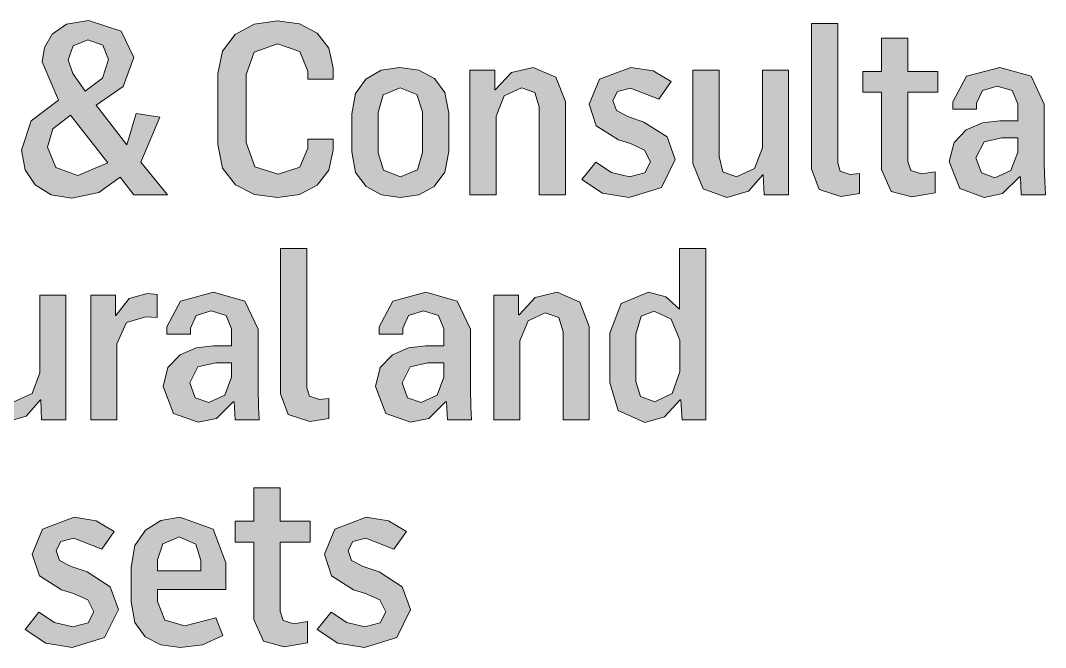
# Model space of a CAD drawing. Extents: x 0 to 840, y 0 to 594.
# Drawn here: x 784.53 to 791.51, y 228.19 to 232.46 of the extents above; entities that cross this region are included whole.
import ezdxf

# ---------------------------------------------------------------- set-up
doc = ezdxf.new("R2010")
doc.units = 0
doc.layers.add('HCL010__', color=7, linetype='Continuous', lineweight=0)

# ---------------------------------------------------------------- blocks, each defined once
blk = doc.blocks.new('logo_arcadis')
at = {"layer": 'HCL010__'}
h = blk.add_hatch(color=7, dxfattribs=at)
h.paths.add_polyline_path([(5.898759, 0.483725), (5.878099, 0.487255), (5.862309, 0.497015), (5.852209, 0.512095), (5.848689, 0.531415), (5.858459, 0.560815), (5.885639, 0.581215), (5.869189, 0.619415), (5.871529, 0.633685), (5.879349, 0.646915), (5.893609, 0.656685), (5.915419, 0.660425), (5.947749, 0.649905), (5.960289, 0.623695), (5.949869, 0.594995), (5.922849, 0.576225), (5.953609, 0.536835), (5.962679, 0.567875), (5.986279, 0.564295), (5.967439, 0.519695), (5.993929, 0.487255), (5.960499, 0.487255), (5.946939, 0.504665), (5.925509, 0.489315)])
h.paths.add_polyline_path([(5.904739, 0.506345), (5.882869, 0.514375), (5.874679, 0.534505), (5.879989, 0.552735), (5.897299, 0.566465), (5.934509, 0.518985)], flags=16)
h.paths.add_polyline_path([(5.911889, 0.590065), (5.899739, 0.607695), (5.895179, 0.621315), (5.900009, 0.635095), (5.914709, 0.641115), (5.929749, 0.636015), (5.935279, 0.621795), (5.929099, 0.603195)], flags=16)
for points in [[(6.103619, 0.484425), (6.080399, 0.487575), (6.061419, 0.497175), (6.048669, 0.513615), (6.043999, 0.537115), (6.043999, 0.607745), (6.048559, 0.629935), (6.061139, 0.646425), (6.080029, 0.656625), (6.103399, 0.660155), (6.125059, 0.656955), (6.142579, 0.647735), (6.154189, 0.633025), (6.158469, 0.613445), (6.158469, 0.602215), (6.133459, 0.602215), (6.133459, 0.610085), (6.125539, 0.629715), (6.103139, 0.637315), (6.080189, 0.628965), (6.072109, 0.606775), (6.072109, 0.539005), (6.080829, 0.515135), (6.103899, 0.507545), (6.125429, 0.514755), (6.133459, 0.533525), (6.133459, 0.542585), (6.158469, 0.542585), (6.158469, 0.531625), (6.154189, 0.511605), (6.142579, 0.496795), (6.125169, 0.487635)], [(6.663359, 0.485355), (6.641759, 0.492515), (6.634059, 0.513025), (6.634059, 0.657335), (6.660209, 0.657335), (6.660209, 0.518985), (6.662819, 0.510635), (6.672639, 0.507265), (6.681969, 0.508245), (6.681969, 0.488445)], [(6.733939, 0.485135), (6.713279, 0.490615), (6.703669, 0.512315), (6.703669, 0.589135), (6.685329, 0.589135), (6.685329, 0.609865), (6.703669, 0.609865), (6.703669, 0.643015), (6.729869, 0.643015), (6.729869, 0.609865), (6.759709, 0.609865), (6.759709, 0.589135), (6.729869, 0.589135), (6.729869, 0.520395), (6.733009, 0.511175), (6.743489, 0.507975), (6.757059, 0.510145), (6.757059, 0.489205)], [(6.294539, 0.487255), (6.294539, 0.611055), (6.319329, 0.611055), (6.319819, 0.591525), (6.335889, 0.608725), (6.357529, 0.613875), (6.380039, 0.604225), (6.389429, 0.579805), (6.389429, 0.487255), (6.363499, 0.487255), (6.363499, 0.574595), (6.359209, 0.588925), (6.345819, 0.593425), (6.328669, 0.585555), (6.320529, 0.565485), (6.320529, 0.487255)], [(6.452859, 0.484425), (6.426489, 0.488875), (6.405869, 0.502275), (6.419709, 0.519695), (6.435219, 0.509445), (6.453289, 0.504885), (6.468579, 0.508955), (6.474069, 0.519915), (6.468209, 0.531685), (6.454049, 0.538085), (6.442109, 0.541885), (6.420139, 0.555715), (6.413029, 0.577205), (6.423289, 0.602155), (6.454489, 0.613875), (6.476669, 0.610355), (6.494569, 0.599825), (6.482209, 0.582195), (6.454259, 0.593155), (6.441349, 0.589955), (6.436579, 0.580785), (6.440169, 0.571015), (6.451669, 0.565055), (6.467609, 0.559515), (6.490509, 0.544705), (6.498599, 0.522295), (6.484919, 0.494515)], [(6.549969, 0.484425), (6.526529, 0.493055), (6.516329, 0.518225), (6.516329, 0.611055), (6.542319, 0.611055), (6.542319, 0.525175), (6.545959, 0.510145), (6.559509, 0.504885), (6.577579, 0.513405), (6.585289, 0.534015), (6.585289, 0.611055), (6.611219, 0.611055), (6.611219, 0.487255), (6.586969, 0.487255), (6.585779, 0.507055), (6.571669, 0.490835)], [(6.135529, 0.261773), (6.113989, 0.268935), (6.106239, 0.289388), (6.106239, 0.433702), (6.132429, 0.433702), (6.132429, 0.295356), (6.135039, 0.287054), (6.144859, 0.283692), (6.154139, 0.284614), (6.154139, 0.264866)], [(5.831649, 0.260796), (5.808219, 0.269423), (5.798009, 0.29465), (5.798009, 0.387424), (5.823999, 0.387424), (5.823999, 0.301541), (5.827639, 0.286567), (5.841209, 0.281304), (5.859259, 0.289768), (5.866969, 0.310384), (5.866969, 0.387424), (5.892959, 0.387424), (5.892959, 0.263673), (5.868649, 0.263673), (5.867939, 0.28342), (5.867459, 0.28342), (5.853359, 0.267253)], [(5.917539, 0.263673), (5.917539, 0.387424), (5.942329, 0.387424), (5.942329, 0.367188), (5.942539, 0.367188), (5.955829, 0.38406), (5.973789, 0.389106), (5.983569, 0.388129), (5.983569, 0.365289), (5.972389, 0.365993), (5.953179, 0.360352), (5.943529, 0.339193), (5.943529, 0.263673)], [(6.318249, 0.263673), (6.318249, 0.387424), (6.342989, 0.387424), (6.342989, 0.367893), (6.343489, 0.367893), (6.359539, 0.385091), (6.381179, 0.390299), (6.403749, 0.380588), (6.413139, 0.356228), (6.413139, 0.263673), (6.387149, 0.263673), (6.387149, 0.350966), (6.382869, 0.365343), (6.369529, 0.369792), (6.352369, 0.361979), (6.344179, 0.341906), (6.344179, 0.263673)], [(6.109919, 0.037923), (6.089189, 0.043403), (6.079639, 0.06505), (6.079639, 0.141927), (6.061249, 0.141927), (6.061249, 0.162652), (6.079639, 0.162652), (6.079639, 0.1958), (6.105849, 0.1958), (6.105849, 0.162652), (6.135689, 0.162652), (6.135689, 0.141927), (6.105849, 0.141927), (6.105849, 0.073188), (6.108939, 0.063964), (6.119469, 0.060764), (6.133029, 0.062934), (6.133029, 0.041938)], [(5.899249, 0.037218), (5.872889, 0.041667), (5.852259, 0.055067), (5.866099, 0.072482), (5.881619, 0.062228), (5.899739, 0.057671), (5.915039, 0.061741), (5.920509, 0.0727), (5.914669, 0.084472), (5.900439, 0.09082), (5.888509, 0.094673), (5.866539, 0.108507), (5.859429, 0.129992), (5.869679, 0.154947), (5.900929, 0.166667), (5.923069, 0.163141), (5.940969, 0.152616), (5.928599, 0.134982), (5.900669, 0.145942), (5.887809, 0.142741), (5.883029, 0.133573), (5.886559, 0.123806), (5.898059, 0.117784), (5.914069, 0.112304), (5.936959, 0.097493), (5.945039, 0.075086), (5.931319, 0.047309)], [(6.189669, 0.037218), (6.163249, 0.041667), (6.142689, 0.055067), (6.156529, 0.072482), (6.172039, 0.062228), (6.190109, 0.057671), (6.205399, 0.061741), (6.210889, 0.0727), (6.205029, 0.084472), (6.190859, 0.09082), (6.178929, 0.094673), (6.156959, 0.108507), (6.149849, 0.129992), (6.160099, 0.154947), (6.191299, 0.166667), (6.213489, 0.163141), (6.231389, 0.152616), (6.218969, 0.134982), (6.191079, 0.145942), (6.178169, 0.142741), (6.173389, 0.133573), (6.176969, 0.123806), (6.188429, 0.117784), (6.204429, 0.112304), (6.227319, 0.097493), (6.235399, 0.075086), (6.221739, 0.047309)]]:
    blk.add_hatch(color=7, dxfattribs=at).paths.add_polyline_path(points)
h = blk.add_hatch(color=7, dxfattribs=at)
h.paths.add_polyline_path([(6.225369, 0.484425), (6.206539, 0.487085), (6.191249, 0.495275), (6.180929, 0.509385), (6.177189, 0.529735), (6.177189, 0.567655), (6.180929, 0.587785), (6.191189, 0.602265), (6.206329, 0.611005), (6.224889, 0.613875), (6.243759, 0.611215), (6.259219, 0.602915), (6.269689, 0.588755), (6.273539, 0.568365), (6.273539, 0.530165), (6.269639, 0.509655), (6.259169, 0.495445), (6.243819, 0.487145)])
h.paths.add_polyline_path([(6.225579, 0.504885), (6.208669, 0.511605), (6.203399, 0.528975), (6.203399, 0.568845), (6.208439, 0.586475), (6.225149, 0.593645), (6.241919, 0.586855), (6.247349, 0.569765), (6.247349, 0.529245), (6.242569, 0.511885)], flags=16)
h = blk.add_hatch(color=7, dxfattribs=at)
h.paths.add_polyline_path([(6.805989, 0.484645), (6.781579, 0.493385), (6.771169, 0.520185), (6.775869, 0.539115), (6.787929, 0.551645), (6.804099, 0.558595), (6.821239, 0.560705), (6.839139, 0.560705), (6.839139, 0.577635), (6.833709, 0.590875), (6.818849, 0.595325), (6.804039, 0.590815), (6.798349, 0.578395), (6.798349, 0.572155), (6.774739, 0.572155), (6.774739, 0.579585), (6.788309, 0.605085), (6.821239, 0.613875), (6.852429, 0.605145), (6.865609, 0.577415), (6.865609, 0.517305), (6.866099, 0.500275), (6.866809, 0.487255), (6.842719, 0.487255), (6.840819, 0.504885), (6.824059, 0.488555)])
h.paths.add_polyline_path([(6.816459, 0.504175), (6.803109, 0.509005), (6.797639, 0.523975), (6.805779, 0.539825), (6.823399, 0.543785), (6.839139, 0.543785), (6.839139, 0.529455), (6.832419, 0.511445)], flags=16)
h = blk.add_hatch(color=7, dxfattribs=at)
h.paths.add_polyline_path([(6.468429, 0.260796), (6.441999, 0.272624), (6.433649, 0.300185), (6.433649, 0.349772), (6.444819, 0.379014), (6.471999, 0.390299), (6.489259, 0.385688), (6.502819, 0.373373), (6.503039, 0.373373), (6.503039, 0.433702), (6.529249, 0.433702), (6.529249, 0.263673), (6.505429, 0.263673), (6.504239, 0.28342), (6.503529, 0.28342), (6.488069, 0.266493)])
h.paths.add_polyline_path([(6.478459, 0.281304), (6.464299, 0.286621), (6.459639, 0.301595), (6.459639, 0.348796), (6.464739, 0.366428), (6.477759, 0.371474), (6.494789, 0.363443), (6.503309, 0.342828), (6.503309, 0.311089), (6.495499, 0.289714)], flags=16)
h = blk.add_hatch(color=7, dxfattribs=at)
h.paths.add_polyline_path([(6.024359, 0.261068), (5.999939, 0.269803), (5.989579, 0.296549), (5.994309, 0.315484), (6.006349, 0.328017), (6.022509, 0.334961), (6.039669, 0.337077), (6.057569, 0.337077), (6.057569, 0.354059), (6.052139, 0.367296), (6.037279, 0.371691), (6.022399, 0.367188), (6.016709, 0.354763), (6.016709, 0.348578), (5.993169, 0.348578), (5.993169, 0.355957), (6.006719, 0.381456), (6.039669, 0.390299), (6.070859, 0.381564), (6.083989, 0.353786), (6.083989, 0.293674), (6.084469, 0.276638), (6.085179, 0.263673), (6.061099, 0.263673), (6.060169, 0.281304), (6.059189, 0.281304), (6.042489, 0.26492)])
h.paths.add_polyline_path([(6.034889, 0.280599), (6.021489, 0.285428), (6.015999, 0.300402), (6.024139, 0.316243), (6.041779, 0.320204), (6.057569, 0.320204), (6.057569, 0.305881), (6.050829, 0.287868)], flags=16)
h = blk.add_hatch(color=7, dxfattribs=at)
h.paths.add_polyline_path([(6.235459, 0.261068), (6.211039, 0.269803), (6.200679, 0.296549), (6.205399, 0.315484), (6.217439, 0.328017), (6.233609, 0.334961), (6.250759, 0.337077), (6.268669, 0.337077), (6.268669, 0.354059), (6.263239, 0.367296), (6.248369, 0.371691), (6.233509, 0.367188), (6.227809, 0.354763), (6.227809, 0.348578), (6.204259, 0.348578), (6.204259, 0.355957), (6.217829, 0.381456), (6.250759, 0.390299), (6.281959, 0.381564), (6.295079, 0.353786), (6.295079, 0.293674), (6.295569, 0.276638), (6.296279, 0.263673), (6.272189, 0.263673), (6.271259, 0.281304), (6.270289, 0.281304), (6.253579, 0.26492)])
h.paths.add_polyline_path([(6.245989, 0.280599), (6.232579, 0.285428), (6.227109, 0.300402), (6.235249, 0.316243), (6.252869, 0.320204), (6.268669, 0.320204), (6.268669, 0.305881), (6.261929, 0.287868)], flags=16)
h = blk.add_hatch(color=7, dxfattribs=at)
h.paths.add_polyline_path([(6.006619, 0.037218), (5.987309, 0.039823), (5.971789, 0.047906), (5.961489, 0.062066), (5.957739, 0.082736), (5.957739, 0.117079), (5.961539, 0.138454), (5.971999, 0.153971), (5.987359, 0.163466), (6.006139, 0.166667), (6.039389, 0.154677), (6.051919, 0.121366), (6.051919, 0.094943), (5.983939, 0.094943), (5.983939, 0.083007), (5.991369, 0.064236), (6.011179, 0.058648), (6.041939, 0.066732), (6.048829, 0.049099), (6.028709, 0.039768)])
h.paths.add_polyline_path([(5.983939, 0.113281), (5.983939, 0.124241), (5.989209, 0.140191), (6.005429, 0.147135), (6.022139, 0.139811), (6.026919, 0.123535), (6.026919, 0.113281)], flags=16)
at = {"layer": 'HCL010__', "color": 7}
for p, q in [((5.893609, 0.656685), (5.879349, 0.646915)), ((5.915419, 0.660425), (5.893609, 0.656685)), ((5.947749, 0.649905), (5.915419, 0.660425)), ((6.080029, 0.656625), (6.061139, 0.646425)), ((6.103399, 0.660155), (6.080029, 0.656625)), ((6.125059, 0.656955), (6.103399, 0.660155)), ((6.142579, 0.647735), (6.125059, 0.656955)), ((6.660209, 0.657335), (6.634059, 0.657335)), ((6.634059, 0.657335), (6.634059, 0.513025)), ((6.660209, 0.518985), (6.660209, 0.657335)), ((5.879349, 0.646915), (5.871529, 0.633685)), ((5.960289, 0.623695), (5.947749, 0.649905)), ((6.061139, 0.646425), (6.048559, 0.629935)), ((6.154189, 0.633025), (6.142579, 0.647735)), ((6.729869, 0.643015), (6.703669, 0.643015)), ((6.703669, 0.643015), (6.703669, 0.609865)), ((6.729869, 0.609865), (6.729869, 0.643015)), ((5.871529, 0.633685), (5.869189, 0.619415)), ((5.895179, 0.621315), (5.900009, 0.635095)), ((5.900009, 0.635095), (5.914709, 0.641115)), ((5.914709, 0.641115), (5.929749, 0.636015)), ((5.929749, 0.636015), (5.935279, 0.621795)), ((6.080189, 0.628965), (6.103139, 0.637315)), ((6.103139, 0.637315), (6.125539, 0.629715)), ((6.158469, 0.613445), (6.154189, 0.633025)), ((5.935279, 0.621795), (5.929099, 0.603195)), ((5.949869, 0.594995), (5.960289, 0.623695)), ((6.048559, 0.629935), (6.043999, 0.607745)), ((6.072109, 0.606775), (6.080189, 0.628965)), ((6.125539, 0.629715), (6.133459, 0.610085)), ((5.869189, 0.619415), (5.885639, 0.581215)), ((5.899739, 0.607695), (5.895179, 0.621315)), ((6.158469, 0.602215), (6.158469, 0.613445)), ((6.224889, 0.613875), (6.206329, 0.611005)), ((6.243759, 0.611215), (6.224889, 0.613875)), ((6.357529, 0.613875), (6.335889, 0.608725)), ((6.380039, 0.604225), (6.357529, 0.613875)), ((6.454489, 0.613875), (6.423289, 0.602155)), ((6.476669, 0.610355), (6.454489, 0.613875)), ((6.821239, 0.613875), (6.788309, 0.605085)), ((6.852429, 0.605145), (6.821239, 0.613875)), ((5.911889, 0.590065), (5.899739, 0.607695)), ((5.929099, 0.603195), (5.911889, 0.590065)), ((6.043999, 0.607745), (6.043999, 0.537115)), ((6.072109, 0.539005), (6.072109, 0.606775)), ((6.133459, 0.610085), (6.133459, 0.602215)), ((6.133459, 0.602215), (6.158469, 0.602215)), ((6.191189, 0.602265), (6.180929, 0.587785)), ((6.206329, 0.611005), (6.191189, 0.602265)), ((6.259219, 0.602915), (6.243759, 0.611215)), ((6.269689, 0.588755), (6.259219, 0.602915)), ((6.319329, 0.611055), (6.294539, 0.611055)), ((6.294539, 0.611055), (6.294539, 0.487255)), ((6.319329, 0.591525), (6.319329, 0.611055)), ((6.335889, 0.608725), (6.319819, 0.591525)), ((6.389429, 0.579805), (6.380039, 0.604225)), ((6.423289, 0.602155), (6.413029, 0.577205)), ((6.494569, 0.599825), (6.476669, 0.610355)), ((6.542319, 0.611055), (6.516329, 0.611055)), ((6.516329, 0.611055), (6.516329, 0.518225)), ((6.542319, 0.525175), (6.542319, 0.611055)), ((6.611219, 0.611055), (6.585289, 0.611055)), ((6.585289, 0.611055), (6.585289, 0.534015)), ((6.611219, 0.487255), (6.611219, 0.611055)), ((6.703669, 0.609865), (6.685329, 0.609865)), ((6.685329, 0.609865), (6.685329, 0.589135)), ((6.759709, 0.609865), (6.729869, 0.609865)), ((6.759709, 0.589135), (6.759709, 0.609865)), ((6.788309, 0.605085), (6.774739, 0.579585)), ((6.865609, 0.577415), (6.852429, 0.605145)), ((5.922849, 0.576225), (5.949869, 0.594995)), ((6.208439, 0.586475), (6.225149, 0.593645)), ((6.225149, 0.593645), (6.241919, 0.586855)), ((6.319819, 0.591525), (6.319329, 0.591525)), ((6.328669, 0.585555), (6.345819, 0.593425)), ((6.345819, 0.593425), (6.359209, 0.588925)), ((6.441349, 0.589955), (6.454259, 0.593155)), ((6.454259, 0.593155), (6.482209, 0.582195)), ((6.482209, 0.582195), (6.494569, 0.599825)), ((6.804039, 0.590815), (6.818849, 0.595325)), ((6.818849, 0.595325), (6.833709, 0.590875)), ((5.885639, 0.581215), (5.858459, 0.560815)), ((5.911889, 0.590065), (5.911889, 0.590065)), ((6.180929, 0.587785), (6.177189, 0.567655)), ((6.203399, 0.568845), (6.208439, 0.586475)), ((6.241919, 0.586855), (6.247349, 0.569765)), ((6.273539, 0.568365), (6.269689, 0.588755)), ((6.320529, 0.565485), (6.328669, 0.585555)), ((6.359209, 0.588925), (6.363499, 0.574595)), ((6.436579, 0.580785), (6.441349, 0.589955)), ((6.685329, 0.589135), (6.703669, 0.589135)), ((6.703669, 0.589135), (6.703669, 0.512315)), ((6.729869, 0.520395), (6.729869, 0.589135)), ((6.729869, 0.589135), (6.759709, 0.589135)), ((6.798349, 0.578395), (6.804039, 0.590815)), ((6.833709, 0.590875), (6.839139, 0.577635)), ((5.953609, 0.536835), (5.922849, 0.576225)), ((6.363499, 0.574595), (6.363499, 0.487255)), ((6.389429, 0.487255), (6.389429, 0.579805)), ((6.413029, 0.577205), (6.420139, 0.555715)), ((6.440169, 0.571015), (6.436579, 0.580785)), ((6.451669, 0.565055), (6.440169, 0.571015)), ((6.774739, 0.579585), (6.774739, 0.572155)), ((6.774739, 0.572155), (6.798349, 0.572155)), ((6.798349, 0.572155), (6.798349, 0.578395)), ((6.839139, 0.577635), (6.839139, 0.560705)), ((6.865609, 0.517305), (6.865609, 0.577415)), ((5.858459, 0.560815), (5.848689, 0.531415)), ((5.879989, 0.552735), (5.897299, 0.566465)), ((5.897299, 0.566465), (5.934509, 0.518985)), ((5.962679, 0.567875), (5.953609, 0.536835)), ((5.986279, 0.564295), (5.962679, 0.567875)), ((5.967439, 0.519695), (5.986279, 0.564295)), ((6.177189, 0.567655), (6.177189, 0.529735)), ((6.203399, 0.528975), (6.203399, 0.568845)), ((6.247349, 0.569765), (6.247349, 0.529245)), ((6.273539, 0.530165), (6.273539, 0.568365)), ((6.320529, 0.487255), (6.320529, 0.565485)), ((6.467609, 0.559515), (6.451669, 0.565055)), ((6.821239, 0.560705), (6.804099, 0.558595)), ((6.839139, 0.560705), (6.821239, 0.560705)), ((5.874679, 0.534505), (5.879989, 0.552735)), ((6.420139, 0.555715), (6.442109, 0.541885)), ((6.490509, 0.544705), (6.467609, 0.559515)), ((6.787929, 0.551645), (6.775869, 0.539115)), ((6.804099, 0.558595), (6.787929, 0.551645)), ((6.158469, 0.542585), (6.133459, 0.542585)), ((6.133459, 0.542585), (6.133459, 0.533525)), ((6.158469, 0.531625), (6.158469, 0.542585)), ((6.442109, 0.541885), (6.454049, 0.538085)), ((6.498599, 0.522295), (6.490509, 0.544705)), ((6.805779, 0.539825), (6.823399, 0.543785)), ((6.823399, 0.543785), (6.839139, 0.543785)), ((6.839139, 0.543785), (6.839139, 0.529455)), ((5.848689, 0.531415), (5.852209, 0.512095)), ((5.882869, 0.514375), (5.874679, 0.534505)), ((6.043999, 0.537115), (6.048669, 0.513615)), ((6.080829, 0.515135), (6.072109, 0.539005)), ((6.133459, 0.533525), (6.125429, 0.514755)), ((6.154189, 0.511605), (6.158469, 0.531625)), ((6.269639, 0.509655), (6.273539, 0.530165)), ((6.454049, 0.538085), (6.468209, 0.531685)), ((6.468209, 0.531685), (6.474069, 0.519915)), ((6.585289, 0.534015), (6.577579, 0.513405)), ((6.775869, 0.539115), (6.771169, 0.520185)), ((6.797639, 0.523975), (6.805779, 0.539825)), ((6.177189, 0.529735), (6.180929, 0.509385)), ((6.208669, 0.511605), (6.203399, 0.528975)), ((6.247349, 0.529245), (6.242569, 0.511885)), ((6.474069, 0.519915), (6.468579, 0.508955)), ((6.484919, 0.494515), (6.498599, 0.522295)), ((6.545959, 0.510145), (6.542319, 0.525175)), ((6.733009, 0.511175), (6.729869, 0.520395)), ((6.771169, 0.520185), (6.781579, 0.493385)), ((6.803109, 0.509005), (6.797639, 0.523975)), ((6.839139, 0.529455), (6.832419, 0.511445)), ((5.852209, 0.512095), (5.862309, 0.497015)), ((5.904739, 0.506345), (5.882869, 0.514375)), ((5.934509, 0.518985), (5.904739, 0.506345)), ((5.993929, 0.487255), (5.967439, 0.519695)), ((6.048669, 0.513615), (6.061419, 0.497175)), ((6.103899, 0.507545), (6.080829, 0.515135)), ((6.125429, 0.514755), (6.103899, 0.507545)), ((6.142579, 0.496795), (6.154189, 0.511605)), ((6.225579, 0.504885), (6.208669, 0.511605)), ((6.242569, 0.511885), (6.225579, 0.504885)), ((6.259169, 0.495445), (6.269639, 0.509655)), ((6.419709, 0.519695), (6.405869, 0.502275)), ((6.435219, 0.509445), (6.419709, 0.519695)), ((6.516329, 0.518225), (6.526529, 0.493055)), ((6.559509, 0.504885), (6.545959, 0.510145)), ((6.577579, 0.513405), (6.559509, 0.504885)), ((6.634059, 0.513025), (6.641759, 0.492515)), ((6.662819, 0.510635), (6.660209, 0.518985)), ((6.672639, 0.507265), (6.662819, 0.510635)), ((6.703669, 0.512315), (6.713279, 0.490615)), ((6.743489, 0.507975), (6.733009, 0.511175)), ((6.757059, 0.510145), (6.743489, 0.507975)), ((6.757059, 0.489205), (6.757059, 0.510145)), ((6.832419, 0.511445), (6.816459, 0.504175)), ((6.866099, 0.500275), (6.865609, 0.517305)), ((5.904739, 0.506345), (5.904739, 0.506345)), ((5.925509, 0.489315), (5.946939, 0.504665)), ((5.946939, 0.504665), (5.960499, 0.487255)), ((6.180929, 0.509385), (6.191249, 0.495275)), ((6.225579, 0.504885), (6.225579, 0.504885)), ((6.405869, 0.502275), (6.426489, 0.488875)), ((6.453289, 0.504885), (6.435219, 0.509445)), ((6.468579, 0.508955), (6.453289, 0.504885)), ((6.571669, 0.490835), (6.585779, 0.507055)), ((6.585779, 0.507055), (6.586209, 0.507055)), ((6.586209, 0.507055), (6.586969, 0.487255)), ((6.681969, 0.508245), (6.672639, 0.507265)), ((6.681969, 0.488445), (6.681969, 0.508245)), ((6.816459, 0.504175), (6.803109, 0.509005)), ((6.816459, 0.504175), (6.816459, 0.504175)), ((6.824059, 0.488555), (6.840819, 0.504885)), ((6.840819, 0.504885), (6.841789, 0.504885)), ((6.841789, 0.504885), (6.842719, 0.487255)), ((6.866809, 0.487255), (6.866099, 0.500275)), ((5.862309, 0.497015), (5.878099, 0.487255)), ((5.898759, 0.483725), (5.925509, 0.489315)), ((6.061419, 0.497175), (6.080399, 0.487575)), ((6.125169, 0.487635), (6.142579, 0.496795)), ((6.191249, 0.495275), (6.206539, 0.487085)), ((6.243819, 0.487145), (6.259169, 0.495445)), ((6.452859, 0.484425), (6.484919, 0.494515)), ((6.526529, 0.493055), (6.549969, 0.484425)), ((6.549969, 0.484425), (6.571669, 0.490835)), ((6.641759, 0.492515), (6.663359, 0.485355)), ((6.713279, 0.490615), (6.733939, 0.485135)), ((6.733939, 0.485135), (6.757059, 0.489205)), ((6.781579, 0.493385), (6.805989, 0.484645)), ((5.878099, 0.487255), (5.898759, 0.483725)), ((5.898759, 0.483725), (5.898759, 0.483725)), ((5.960499, 0.487255), (5.993929, 0.487255)), ((6.080399, 0.487575), (6.103619, 0.484425)), ((6.103619, 0.484425), (6.125169, 0.487635)), ((6.103619, 0.484425), (6.103619, 0.484425)), ((6.206539, 0.487085), (6.225369, 0.484425)), ((6.225369, 0.484425), (6.243819, 0.487145)), ((6.225369, 0.484425), (6.225369, 0.484425)), ((6.294539, 0.487255), (6.320529, 0.487255)), ((6.294539, 0.487255), (6.294539, 0.487255)), ((6.363499, 0.487255), (6.389429, 0.487255)), ((6.426489, 0.488875), (6.452859, 0.484425)), ((6.452859, 0.484425), (6.452859, 0.484425)), ((6.549969, 0.484425), (6.549969, 0.484425)), ((6.586969, 0.487255), (6.611219, 0.487255)), ((6.663359, 0.485355), (6.681969, 0.488445)), ((6.663359, 0.485355), (6.663359, 0.485355)), ((6.733939, 0.485135), (6.733939, 0.485135)), ((6.805989, 0.484645), (6.824059, 0.488555)), ((6.805989, 0.484645), (6.805989, 0.484645)), ((6.842719, 0.487255), (6.866809, 0.487255)), ((6.132429, 0.433702), (6.106239, 0.433702)), ((6.106239, 0.433702), (6.106239, 0.289388)), ((6.132429, 0.295356), (6.132429, 0.433702)), ((6.529249, 0.433702), (6.503039, 0.433702)), ((6.503039, 0.433702), (6.503039, 0.373373)), ((6.529249, 0.263673), (6.529249, 0.433702)), ((5.892959, 0.387424), (5.866969, 0.387424)), ((5.866969, 0.387424), (5.866969, 0.310384)), ((5.892959, 0.263673), (5.892959, 0.387424)), ((5.942329, 0.387424), (5.917539, 0.387424)), ((5.917539, 0.387424), (5.917539, 0.263673)), ((5.942329, 0.367188), (5.942329, 0.387424)), ((5.973789, 0.389106), (5.955829, 0.38406)), ((5.983569, 0.388129), (5.973789, 0.389106)), ((5.983569, 0.365289), (5.983569, 0.388129)), ((6.039669, 0.390299), (6.006719, 0.381456)), ((6.070859, 0.381564), (6.039669, 0.390299)), ((6.250759, 0.390299), (6.217829, 0.381456)), ((6.281959, 0.381564), (6.250759, 0.390299)), ((6.342989, 0.387424), (6.318249, 0.387424)), ((6.318249, 0.387424), (6.318249, 0.263673)), ((6.342989, 0.367893), (6.342989, 0.387424)), ((6.381179, 0.390299), (6.359539, 0.385091)), ((6.403749, 0.380588), (6.381179, 0.390299)), ((6.471999, 0.390299), (6.444819, 0.379014)), ((6.489259, 0.385688), (6.471999, 0.390299)), ((5.955829, 0.38406), (5.942539, 0.367188)), ((6.006719, 0.381456), (5.993169, 0.355957)), ((6.083989, 0.353786), (6.070859, 0.381564)), ((6.217829, 0.381456), (6.204259, 0.355957)), ((6.295079, 0.353786), (6.281959, 0.381564)), ((6.359539, 0.385091), (6.343489, 0.367893)), ((6.413139, 0.356228), (6.403749, 0.380588)), ((6.444819, 0.379014), (6.433649, 0.349772)), ((6.502819, 0.373373), (6.489259, 0.385688)), ((5.942539, 0.367188), (5.942329, 0.367188)), ((6.016709, 0.354763), (6.022399, 0.367188)), ((6.022399, 0.367188), (6.037279, 0.371691)), ((6.037279, 0.371691), (6.052139, 0.367296)), ((6.052139, 0.367296), (6.057569, 0.354059)), ((6.227809, 0.354763), (6.233509, 0.367188)), ((6.233509, 0.367188), (6.248369, 0.371691)), ((6.248369, 0.371691), (6.263239, 0.367296)), ((6.263239, 0.367296), (6.268669, 0.354059)), ((6.343489, 0.367893), (6.342989, 0.367893)), ((6.352369, 0.361979), (6.369529, 0.369792)), ((6.369529, 0.369792), (6.382869, 0.365343)), ((6.464739, 0.366428), (6.477759, 0.371474)), ((6.477759, 0.371474), (6.494789, 0.363443)), ((6.503039, 0.373373), (6.502819, 0.373373)), ((5.943529, 0.339193), (5.953179, 0.360352)), ((5.953179, 0.360352), (5.972389, 0.365993)), ((5.972389, 0.365993), (5.983569, 0.365289)), ((6.344179, 0.341906), (6.352369, 0.361979)), ((6.382869, 0.365343), (6.387149, 0.350966)), ((6.459639, 0.348796), (6.464739, 0.366428)), ((6.494789, 0.363443), (6.503309, 0.342828)), ((5.993169, 0.355957), (5.993169, 0.348578)), ((5.993169, 0.348578), (6.016709, 0.348578)), ((6.016709, 0.348578), (6.016709, 0.354763)), ((6.057569, 0.354059), (6.057569, 0.337077)), ((6.083989, 0.293674), (6.083989, 0.353786)), ((6.204259, 0.355957), (6.204259, 0.348578)), ((6.204259, 0.348578), (6.227809, 0.348578)), ((6.227809, 0.348578), (6.227809, 0.354763)), ((6.268669, 0.354059), (6.268669, 0.337077)), ((6.295079, 0.293674), (6.295079, 0.353786)), ((6.387149, 0.350966), (6.387149, 0.263673)), ((6.413139, 0.263673), (6.413139, 0.356228)), ((6.433649, 0.349772), (6.433649, 0.300185)), ((6.459639, 0.301595), (6.459639, 0.348796)), ((5.943529, 0.263673), (5.943529, 0.339193)), ((6.039669, 0.337077), (6.022509, 0.334961)), ((6.057569, 0.337077), (6.039669, 0.337077)), ((6.250759, 0.337077), (6.233609, 0.334961)), ((6.268669, 0.337077), (6.250759, 0.337077)), ((6.344179, 0.263673), (6.344179, 0.341906)), ((6.503309, 0.342828), (6.503309, 0.311089)), ((6.006349, 0.328017), (5.994309, 0.315484)), ((6.022509, 0.334961), (6.006349, 0.328017)), ((6.217439, 0.328017), (6.205399, 0.315484)), ((6.233609, 0.334961), (6.217439, 0.328017)), ((6.015999, 0.300402), (6.024139, 0.316243)), ((6.024139, 0.316243), (6.041779, 0.320204)), ((6.041779, 0.320204), (6.057569, 0.320204)), ((6.057569, 0.320204), (6.057569, 0.305881)), ((6.227109, 0.300402), (6.235249, 0.316243)), ((6.235249, 0.316243), (6.252869, 0.320204)), ((6.252869, 0.320204), (6.268669, 0.320204)), ((6.268669, 0.320204), (6.268669, 0.305881)), ((5.866969, 0.310384), (5.859259, 0.289768)), ((5.994309, 0.315484), (5.989579, 0.296549)), ((6.057569, 0.305881), (6.050829, 0.287868)), ((6.205399, 0.315484), (6.200679, 0.296549)), ((6.268669, 0.305881), (6.261929, 0.287868)), ((6.503309, 0.311089), (6.495499, 0.289714)), ((5.989579, 0.296549), (5.999939, 0.269803)), ((6.021489, 0.285428), (6.015999, 0.300402)), ((6.200679, 0.296549), (6.211039, 0.269803)), ((6.232579, 0.285428), (6.227109, 0.300402)), ((6.433649, 0.300185), (6.441999, 0.272624)), ((6.464299, 0.286621), (6.459639, 0.301595)), ((5.859259, 0.289768), (5.841209, 0.281304)), ((6.034889, 0.280599), (6.021489, 0.285428)), ((6.050829, 0.287868), (6.034889, 0.280599)), ((6.084469, 0.276638), (6.083989, 0.293674)), ((6.106239, 0.289388), (6.113989, 0.268935)), ((6.135039, 0.287054), (6.132429, 0.295356)), ((6.144859, 0.283692), (6.135039, 0.287054)), ((6.245989, 0.280599), (6.232579, 0.285428)), ((6.261929, 0.287868), (6.245989, 0.280599)), ((6.295569, 0.276638), (6.295079, 0.293674)), ((6.478459, 0.281304), (6.464299, 0.286621)), ((6.495499, 0.289714), (6.478459, 0.281304)), ((5.853359, 0.267253), (5.867459, 0.28342)), ((5.867459, 0.28342), (5.867939, 0.28342)), ((5.867939, 0.28342), (5.868649, 0.263673)), ((6.034889, 0.280599), (6.034889, 0.280599)), ((6.042489, 0.26492), (6.059189, 0.281304)), ((6.059189, 0.281304), (6.060169, 0.281304)), ((6.060169, 0.281304), (6.061099, 0.263673)), ((6.085179, 0.263673), (6.084469, 0.276638)), ((6.154139, 0.284614), (6.144859, 0.283692)), ((6.154139, 0.264866), (6.154139, 0.284614)), ((6.245989, 0.280599), (6.245989, 0.280599)), ((6.253579, 0.26492), (6.270289, 0.281304)), ((6.270289, 0.281304), (6.271259, 0.281304)), ((6.271259, 0.281304), (6.272189, 0.263673)), ((6.296279, 0.263673), (6.295569, 0.276638)), ((6.478459, 0.281304), (6.478459, 0.281304)), ((6.488069, 0.266493), (6.503529, 0.28342)), ((6.503529, 0.28342), (6.504239, 0.28342)), ((6.504239, 0.28342), (6.505429, 0.263673)), ((5.831649, 0.260796), (5.853359, 0.267253)), ((5.999939, 0.269803), (6.024359, 0.261068)), ((6.113989, 0.268935), (6.135529, 0.261773)), ((6.211039, 0.269803), (6.235459, 0.261068)), ((6.441999, 0.272624), (6.468429, 0.260796)), ((6.468429, 0.260796), (6.488069, 0.266493)), ((5.868649, 0.263673), (5.892959, 0.263673)), ((5.917539, 0.263673), (5.943529, 0.263673)), ((5.917539, 0.263673), (5.917539, 0.263673)), ((6.024359, 0.261068), (6.042489, 0.26492)), ((6.024359, 0.261068), (6.024359, 0.261068)), ((6.061099, 0.263673), (6.085179, 0.263673)), ((6.135529, 0.261773), (6.154139, 0.264866)), ((6.135529, 0.261773), (6.135529, 0.261773)), ((6.235459, 0.261068), (6.253579, 0.26492)), ((6.235459, 0.261068), (6.235459, 0.261068)), ((6.272189, 0.263673), (6.296279, 0.263673)), ((6.318249, 0.263673), (6.344179, 0.263673)), ((6.318249, 0.263673), (6.318249, 0.263673)), ((6.387149, 0.263673), (6.413139, 0.263673)), ((6.468429, 0.260796), (6.468429, 0.260796)), ((6.505429, 0.263673), (6.529249, 0.263673)), ((6.105849, 0.1958), (6.079639, 0.1958)), ((6.079639, 0.1958), (6.079639, 0.162652)), ((6.105849, 0.162652), (6.105849, 0.1958)), ((5.900929, 0.166667), (5.869679, 0.154947)), ((5.923069, 0.163141), (5.900929, 0.166667)), ((5.940969, 0.152616), (5.923069, 0.163141)), ((5.987359, 0.163466), (5.971999, 0.153971)), ((6.006139, 0.166667), (5.987359, 0.163466)), ((6.039389, 0.154677), (6.006139, 0.166667)), ((6.191299, 0.166667), (6.160099, 0.154947)), ((6.213489, 0.163141), (6.191299, 0.166667)), ((6.231389, 0.152616), (6.213489, 0.163141)), ((5.869679, 0.154947), (5.859429, 0.129992)), ((5.971999, 0.153971), (5.961539, 0.138454)), ((6.051919, 0.121366), (6.039389, 0.154677)), ((6.079639, 0.162652), (6.061249, 0.162652)), ((6.061249, 0.162652), (6.061249, 0.141927)), ((6.135689, 0.162652), (6.105849, 0.162652)), ((6.135689, 0.141927), (6.135689, 0.162652)), ((6.160099, 0.154947), (6.149849, 0.129992)), ((5.883029, 0.133573), (5.887809, 0.142741)), ((5.887809, 0.142741), (5.900669, 0.145942)), ((5.900669, 0.145942), (5.928599, 0.134982)), ((5.928599, 0.134982), (5.940969, 0.152616)), ((5.989209, 0.140191), (6.005429, 0.147135)), ((6.005429, 0.147135), (6.022139, 0.139811)), ((6.173389, 0.133573), (6.178169, 0.142741)), ((6.178169, 0.142741), (6.191079, 0.145942)), ((6.191079, 0.145942), (6.218969, 0.134982)), ((6.218969, 0.134982), (6.231389, 0.152616)), ((5.886559, 0.123806), (5.883029, 0.133573)), ((5.961539, 0.138454), (5.957739, 0.117079)), ((5.983939, 0.124241), (5.989209, 0.140191)), ((6.022139, 0.139811), (6.026919, 0.123535)), ((6.061249, 0.141927), (6.079639, 0.141927)), ((6.079639, 0.141927), (6.079639, 0.06505)), ((6.105849, 0.073188), (6.105849, 0.141927)), ((6.105849, 0.141927), (6.135689, 0.141927)), ((6.176969, 0.123806), (6.173389, 0.133573)), ((5.859429, 0.129992), (5.866539, 0.108507)), ((5.898059, 0.117784), (5.886559, 0.123806)), ((5.983939, 0.113281), (5.983939, 0.124241)), ((6.026919, 0.123535), (6.026919, 0.113281)), ((6.149849, 0.129992), (6.156959, 0.108507)), ((6.188429, 0.117784), (6.176969, 0.123806)), ((5.914069, 0.112304), (5.898059, 0.117784)), ((5.936959, 0.097493), (5.914069, 0.112304)), ((5.957739, 0.117079), (5.957739, 0.082736)), ((6.026919, 0.113281), (5.983939, 0.113281)), ((5.983939, 0.113281), (5.983939, 0.113281)), ((6.051919, 0.094943), (6.051919, 0.121366)), ((6.204429, 0.112304), (6.188429, 0.117784)), ((6.227319, 0.097493), (6.204429, 0.112304)), ((5.866539, 0.108507), (5.888509, 0.094673)), ((6.156959, 0.108507), (6.178929, 0.094673)), ((5.888509, 0.094673), (5.900439, 0.09082)), ((5.945039, 0.075086), (5.936959, 0.097493)), ((5.983939, 0.083007), (5.983939, 0.094943)), ((5.983939, 0.094943), (6.051919, 0.094943)), ((6.178929, 0.094673), (6.190859, 0.09082)), ((6.235399, 0.075086), (6.227319, 0.097493)), ((5.900439, 0.09082), (5.914669, 0.084472)), ((5.914669, 0.084472), (5.920509, 0.0727)), ((5.957739, 0.082736), (5.961489, 0.062066)), ((5.991369, 0.064236), (5.983939, 0.083007)), ((6.190859, 0.09082), (6.205029, 0.084472)), ((6.205029, 0.084472), (6.210889, 0.0727)), ((5.866099, 0.072482), (5.852259, 0.055067)), ((5.881619, 0.062228), (5.866099, 0.072482)), ((5.920509, 0.0727), (5.915039, 0.061741)), ((5.931319, 0.047309), (5.945039, 0.075086)), ((6.108939, 0.063964), (6.105849, 0.073188)), ((6.156529, 0.072482), (6.142689, 0.055067)), ((6.172039, 0.062228), (6.156529, 0.072482)), ((6.210889, 0.0727), (6.205399, 0.061741)), ((6.221739, 0.047309), (6.235399, 0.075086)), ((5.899739, 0.057671), (5.881619, 0.062228)), ((5.915039, 0.061741), (5.899739, 0.057671)), ((5.961489, 0.062066), (5.971789, 0.047906)), ((6.011179, 0.058648), (5.991369, 0.064236)), ((6.041939, 0.066732), (6.011179, 0.058648)), ((6.048829, 0.049099), (6.041939, 0.066732)), ((6.079639, 0.06505), (6.089189, 0.043403)), ((6.119469, 0.060764), (6.108939, 0.063964)), ((6.133029, 0.062934), (6.119469, 0.060764)), ((6.133029, 0.041938), (6.133029, 0.062934)), ((6.190109, 0.057671), (6.172039, 0.062228)), ((6.205399, 0.061741), (6.190109, 0.057671)), ((5.852259, 0.055067), (5.872889, 0.041667)), ((6.142689, 0.055067), (6.163249, 0.041667)), ((5.872889, 0.041667), (5.899249, 0.037218)), ((5.899249, 0.037218), (5.931319, 0.047309)), ((5.971789, 0.047906), (5.987309, 0.039823)), ((6.028709, 0.039768), (6.048829, 0.049099)), ((6.089189, 0.043403), (6.109919, 0.037923)), ((6.109919, 0.037923), (6.133029, 0.041938)), ((6.163249, 0.041667), (6.189669, 0.037218)), ((6.189669, 0.037218), (6.221739, 0.047309)), ((5.899249, 0.037218), (5.899249, 0.037218)), ((5.987309, 0.039823), (6.006619, 0.037218)), ((6.006619, 0.037218), (6.028709, 0.039768)), ((6.006619, 0.037218), (6.006619, 0.037218)), ((6.109919, 0.037923), (6.109919, 0.037923)), ((6.189669, 0.037218), (6.189669, 0.037218))]:
    blk.add_line(p, q, dxfattribs=at)

msp = doc.modelspace()

# ---------------------------------------------------------------- block references
at = {"layer": 'HCL010__', "xscale": 6.85096238508733, "yscale": 6.85096238508733, "zscale": 6.85096238508733}
msp.add_blockref('logo_arcadis', (744.463, 227.9307), dxfattribs=at)

doc.saveas('drawing.dxf')
